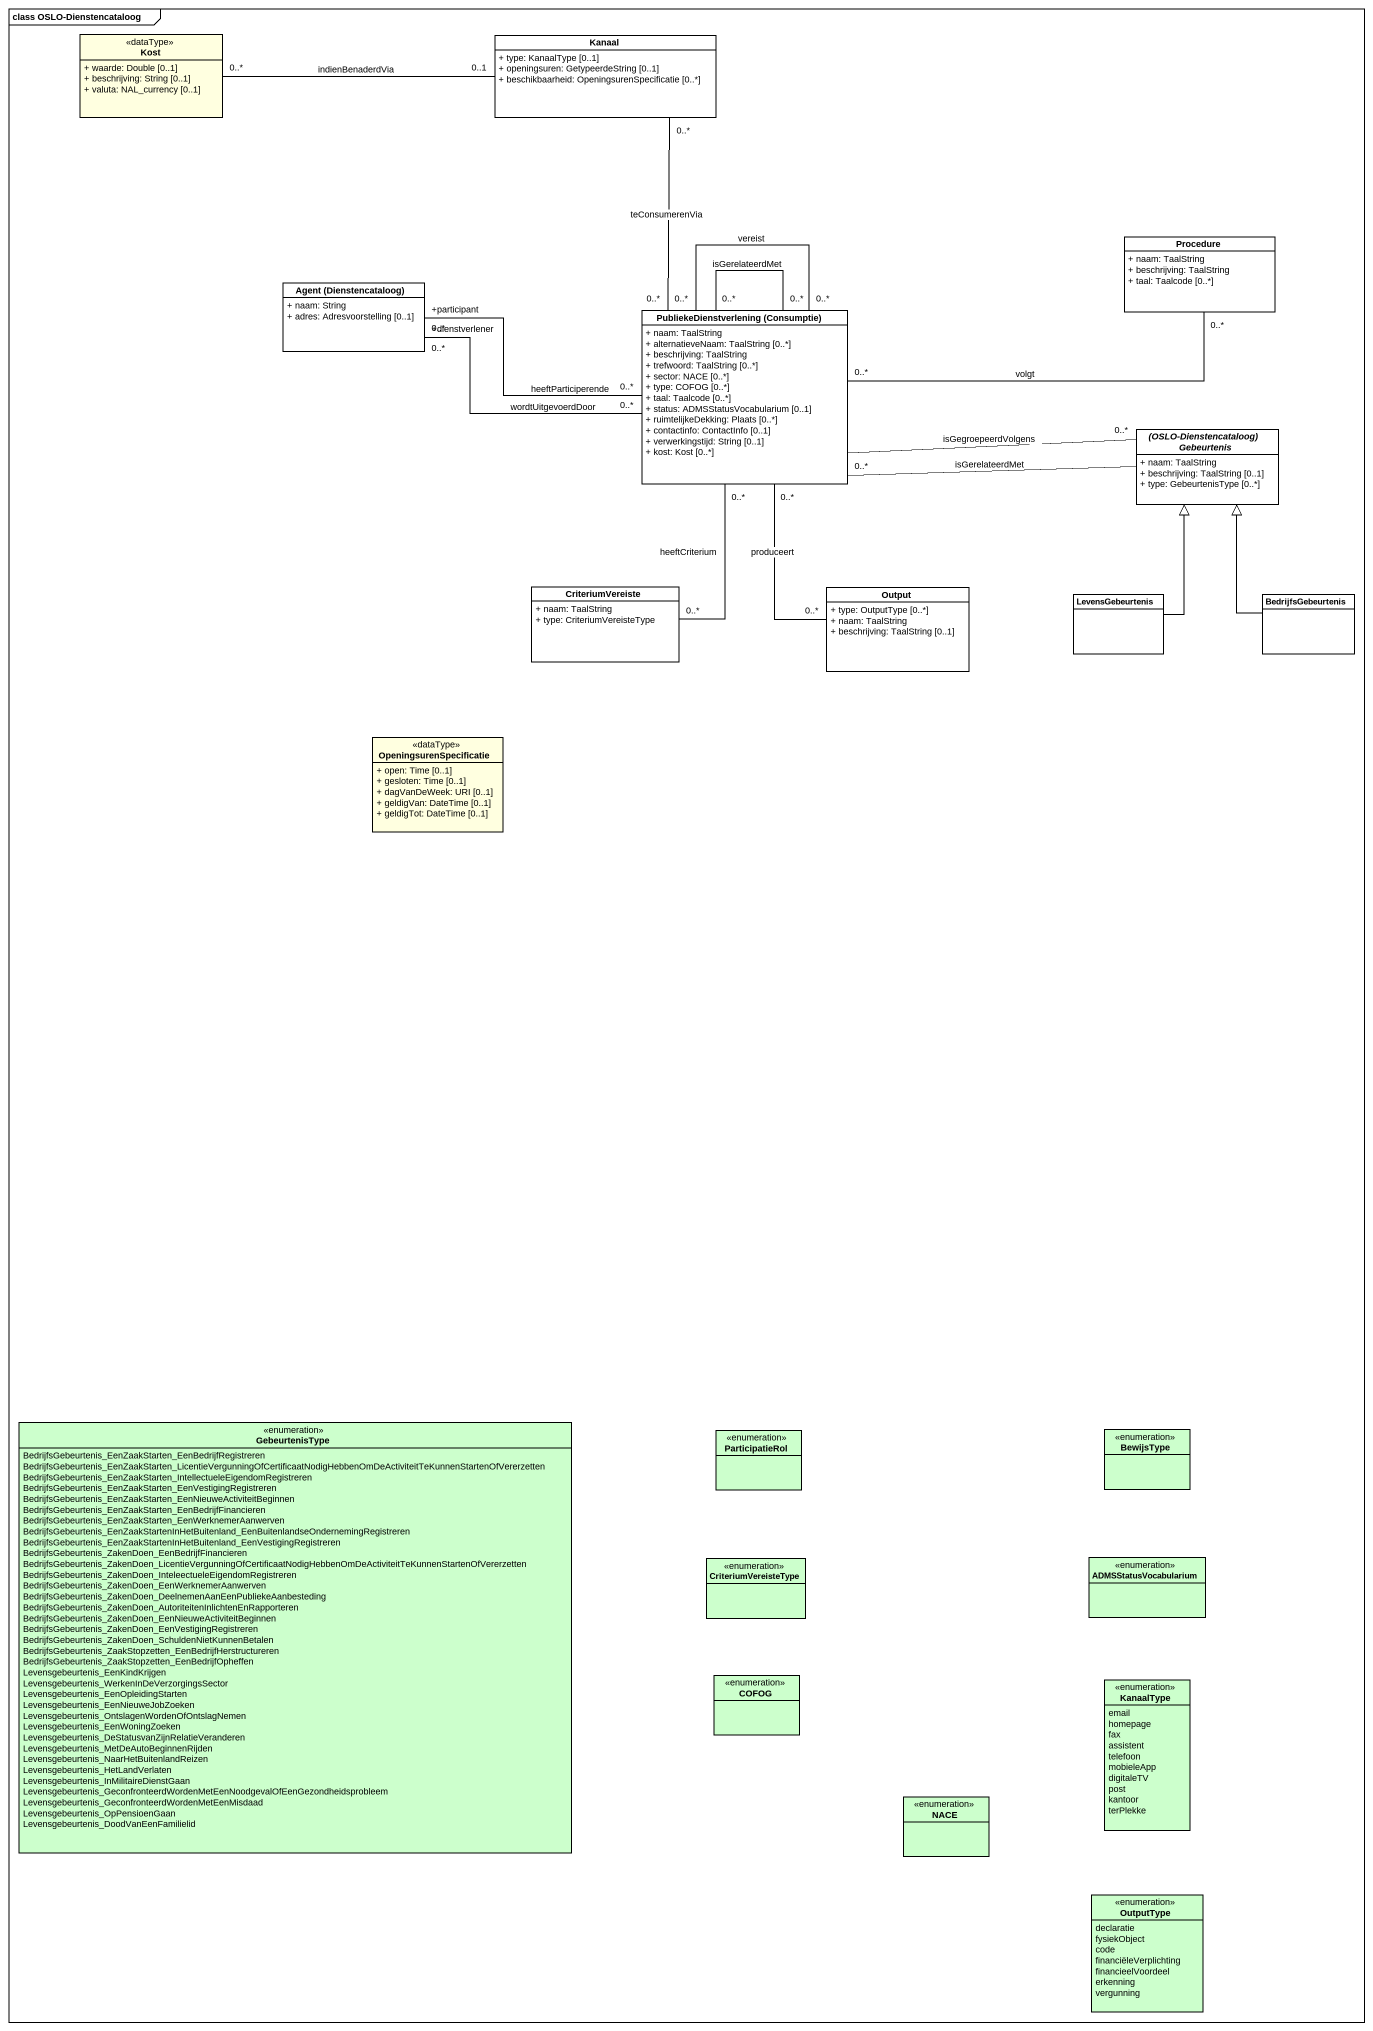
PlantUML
@startuml
mainframe class OSLO-Dienstencataloog
hide circle
hide empty members
skinparam classAttributeIconSize 0
class Kost <<dataType>> #FFFFE0 {
  + waarde: Double [0..1]
  + beschrijving: String [0..1]
  + valuta: NAL_currency [0..1]
}
class Kanaal {
  + type: KanaalType [0..1]
  + openingsuren: GetypeerdeString [0..1]
  + beschikbaarheid: OpeningsurenSpecificatie [0..*]
}
class Procedure {
  + naam: TaalString
  + beschrijving: TaalString
  + taal: Taalcode [0..*]
}
class "Agent (Dienstencataloog)" as Agent_Dienstencataloog {
  + naam: String
  + adres: Adresvoorstelling [0..1]
}
class "PubliekeDienstverlening (Consumptie)" as PubliekeDienstverlening {
  + naam: TaalString
  + alternatieveNaam: TaalString [0..*]
  + beschrijving: TaalString
  + trefwoord: TaalString [0..*]
  + sector: NACE [0..*]
  + type: COFOG [0..*]
  + taal: Taalcode [0..*]
  + status: ADMSStatusVocabularium [0..1]
  + ruimtelijkeDekking: Plaats [0..*]
  + contactinfo: ContactInfo [0..1]
  + verwerkingstijd: String [0..1]
  + kost: Kost [0..*]
}
abstract class "(OSLO-Dienstencataloog) Gebeurtenis" as OSLO_Dienstencataloog {
  + naam: TaalString
  + beschrijving: TaalString [0..1]
  + type: GebeurtenisType [0..*]
}
class CriteriumVereiste {
  + naam: TaalString
  + type: CriteriumVereisteType
}
class Output {
  + type: OutputType [0..*]
  + naam: TaalString
  + beschrijving: TaalString [0..1]
}
class LevensGebeurtenis
class BedrijfsGebeurtenis
class OpeningsurenSpecificatie <<dataType>> #FFFFE0 {
  + open: Time [0..1]
  + gesloten: Time [0..1]
  + dagVanDeWeek: URI [0..1]
  + geldigVan: DateTime [0..1]
  + geldigTot: DateTime [0..1]
}
enum GebeurtenisType #CCFFCC {
  BedrijfsGebeurtenis_EenZaakStarten_EenBedrijfRegistreren
  BedrijfsGebeurtenis_EenZaakStarten_LicentieVergunningOfCertificaatNodigHebbenOmDeActiviteitTeKunnenStartenOfVererzetten
  BedrijfsGebeurtenis_EenZaakStarten_IntellectueleEigendomRegistreren
  BedrijfsGebeurtenis_EenZaakStarten_EenVestigingRegistreren
  BedrijfsGebeurtenis_EenZaakStarten_EenNieuweActiviteitBeginnen
  BedrijfsGebeurtenis_EenZaakStarten_EenBedrijfFinancieren
  BedrijfsGebeurtenis_EenZaakStarten_EenWerknemerAanwerven
  BedrijfsGebeurtenis_EenZaakStartenInHetBuitenland_EenBuitenlandseOndernemingRegistreren
  BedrijfsGebeurtenis_EenZaakStartenInHetBuitenland_EenVestigingRegistreren
  BedrijfsGebeurtenis_ZakenDoen_EenBedrijfFinancieren
  BedrijfsGebeurtenis_ZakenDoen_LicentieVergunningOfCertificaatNodigHebbenOmDeActiviteitTeKunnenStartenOfVererzetten
  BedrijfsGebeurtenis_ZakenDoen_InteleectueleEigendomRegistreren
  BedrijfsGebeurtenis_ZakenDoen_EenWerknemerAanwerven
  BedrijfsGebeurtenis_ZakenDoen_DeelnemenAanEenPubliekeAanbesteding
  BedrijfsGebeurtenis_ZakenDoen_AutoriteitenInlichtenEnRapporteren
  BedrijfsGebeurtenis_ZakenDoen_EenNieuweActiviteitBeginnen
  BedrijfsGebeurtenis_ZakenDoen_EenVestigingRegistreren
  BedrijfsGebeurtenis_ZakenDoen_SchuldenNietKunnenBetalen
  BedrijfsGebeurtenis_ZaakStopzetten_EenBedrijfHerstructureren
  BedrijfsGebeurtenis_ZaakStopzetten_EenBedrijfOpheffen
  Levensgebeurtenis_EenKindKrijgen
  Levensgebeurtenis_WerkenInDeVerzorgingsSector
  Levensgebeurtenis_EenOpleidingStarten
  Levensgebeurtenis_EenNieuweJobZoeken
  Levensgebeurtenis_OntslagenWordenOfOntslagNemen
  Levensgebeurtenis_EenWoningZoeken
  Levensgebeurtenis_DeStatusvanZijnRelatieVeranderen
  Levensgebeurtenis_MetDeAutoBeginnenRijden
  Levensgebeurtenis_NaarHetBuitenlandReizen
  Levensgebeurtenis_HetLandVerlaten
  Levensgebeurtenis_InMilitaireDienstGaan
  Levensgebeurtenis_GeconfronteerdWordenMetEenNoodgevalOfEenGezondheidsprobleem
  Levensgebeurtenis_GeconfronteerdWordenMetEenMisdaad
  Levensgebeurtenis_OpPensioenGaan
  Levensgebeurtenis_DoodVanEenFamilielid
}
enum ParticipatieRol #CCFFCC
enum BewijsType #CCFFCC
enum CriteriumVereisteType #CCFFCC
enum ADMSStatusVocabularium #CCFFCC
enum COFOG #CCFFCC
enum KanaalType #CCFFCC {
  email
  homepage
  fax
  assistent
  telefoon
  mobieleApp
  digitaleTV
  post
  kantoor
  terPlekke
}
enum NACE #CCFFCC
enum OutputType #CCFFCC {
  declaratie
  fysiekObject
  code
  financiëleVerplichting
  financieelVoordeel
  erkenning
  vergunning
}
Kost "0..*" -right- "0..1" Kanaal : indienBenaderdVia
PubliekeDienstverlening "0..*" -up- "0..*" Kanaal : teConsumerenVia
PubliekeDienstverlening "0..*" -right- "0..*" Procedure : volgt
PubliekeDienstverlening "0..*" -left- "+dienstverlener\n0..*" Agent_Dienstencataloog : wordtUitgevoerdDoor
PubliekeDienstverlening "0..*" -left- "+participant\n0..*" Agent_Dienstencataloog : heeftParticiperende
PubliekeDienstverlening "0..*" -- "0..*" PubliekeDienstverlening : isGerelateerdMet
PubliekeDienstverlening "0..*" -- "0..*" PubliekeDienstverlening : vereist
PubliekeDienstverlening -right- "0..*" OSLO_Dienstencataloog : isGegroepeerdVolgens
PubliekeDienstverlening "0..*" -- "0..*" CriteriumVereiste : heeftCriterium
PubliekeDienstverlening "0..*" -- "0..*" Output : produceert
OSLO_Dienstencataloog -left- "0..*" PubliekeDienstverlening : isGerelateerdMet
LevensGebeurtenis -up-|> OSLO_Dienstencataloog
BedrijfsGebeurtenis -up-|> OSLO_Dienstencataloog
@enduml
